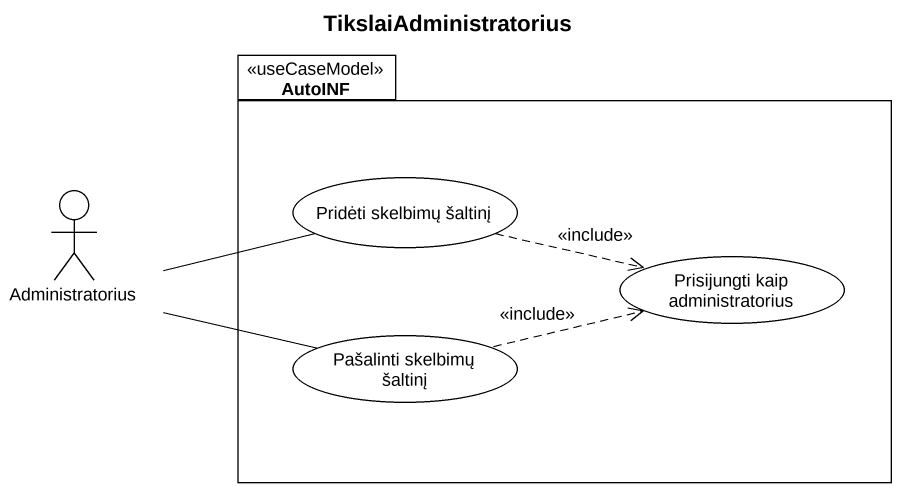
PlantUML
@startuml
title TikslaiAdministratorius
package AutoINF <<useCaseModel>> {
  usecase "Pridėti skelbimų šaltinį" as Pridėti_skelbimų_šaltinį
  usecase "Prisijungti kaip administratorius" as Prisijungti_kaip
  usecase "Pašalinti skelbimų šaltinį" as Pašalinti_skelbimų_šaltinį
}
actor Administratorius
Administratorius -right- Pridėti_skelbimų_šaltinį
Administratorius -right- Pašalinti_skelbimų_šaltinį
Pridėti_skelbimų_šaltinį .right.> Prisijungti_kaip : <<include>>
Pašalinti_skelbimų_šaltinį .right.> Prisijungti_kaip : <<include>>
@enduml
